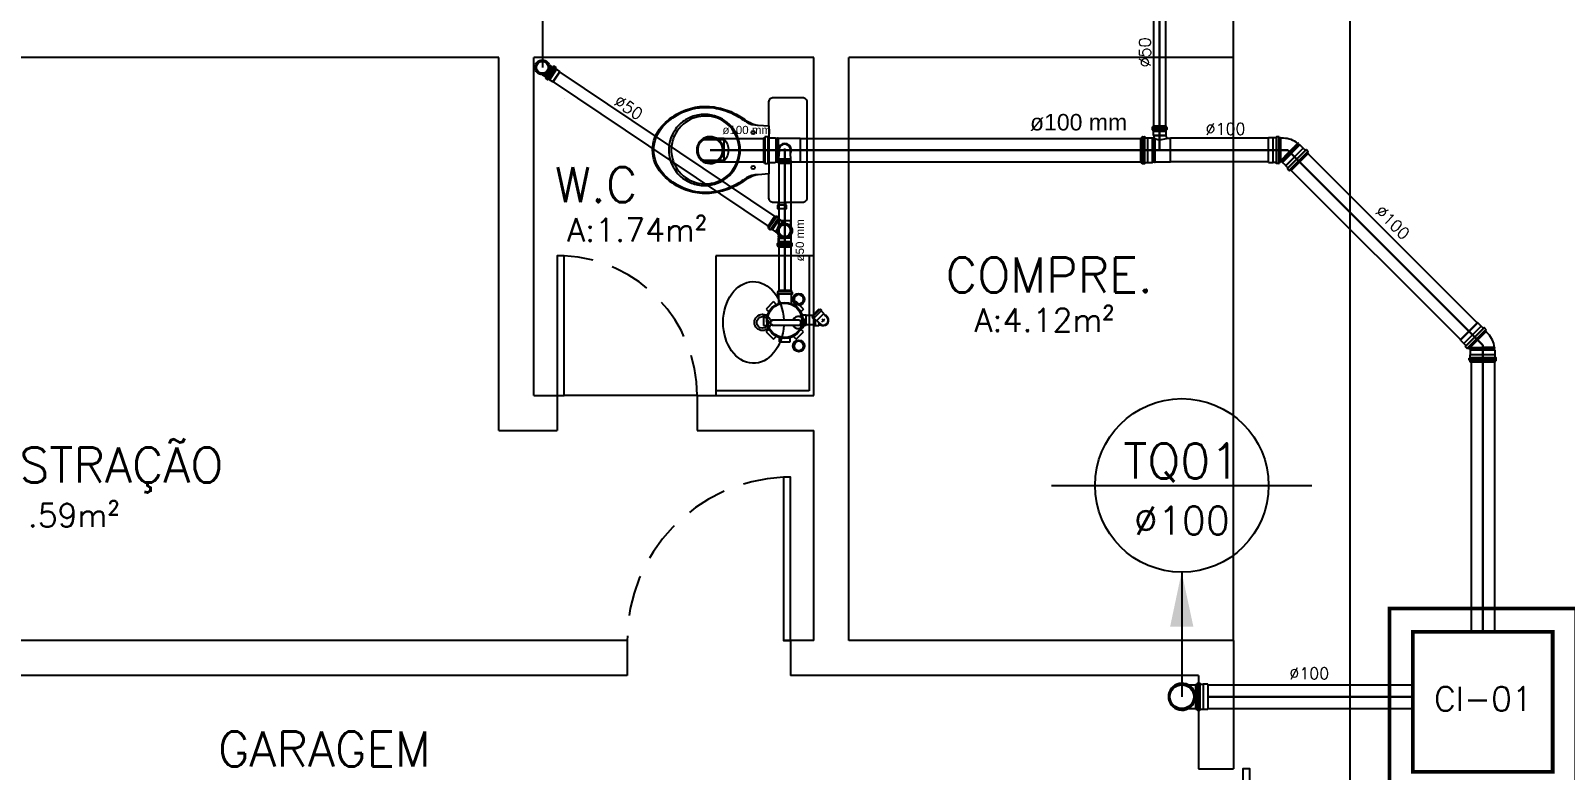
# Model space of a CAD drawing. Header units: millimetres. Extents: x 1111 to 1959, y -391 to -319.
# Drawn here: x 1409.99 to 1420.35, y -366.57 to -361.58 of the extents above; entities that cross this region are included whole.
import ezdxf
from ezdxf.enums import TextEntityAlignment as Align

# ---------------------------------------------------------------- set-up
doc = ezdxf.new("R2010")
doc.units = ezdxf.units.MM
doc.linetypes.add('HIDDEN', pattern=[0.375, 0.25, -0.125])
for name, color, linetype in [('ARQ-ALVENARIA', 4, 'Continuous'), ('ARQ-ESQ-02', 2, 'Continuous'), ('ARQ-PENA-02', 2, 'Continuous'), ('ARQ-PENA-FINA-CINZA', 8, 'Continuous'), ('ARQ-PROJ-01', 1, 'HIDDEN'), ('ARQ-PÇ-HIDROSSAN', 7, 'Continuous'), ('ARQ-TEXTO2', 2, 'Continuous'), ('ARQ-TEXTO3', 3, 'Continuous'), ('CONEXAO_ESGOTO', 6, 'Continuous'), ('Texto-Tubos', 7, 'Continuous'), ('TigreCad', 2, 'Continuous'), ('Tinterno', 9, 'Continuous'), ('TUBOS_AG_FRIA', 2, 'Continuous')]:
    doc.layers.add(name, color=color, linetype=linetype)
doc.layers.add('ARQ-VP', color=7, linetype='Continuous', plot=False)
for name, color, linetype, lineweight in [('CV-Tubos detalhe', 1, 'Continuous', 30), ('TQ-Textos tubo', 7, 'Continuous', 20), ('TQ-Tubos detalhe', 1, 'Continuous', 30)]:
    doc.layers.add(name, color=color, linetype=linetype, lineweight=lineweight)
doc.styles.add('ARIAL', font='arial.ttf', dxfattribs={"height": 2})
doc.styles.add('ROMANS', font='romans')
doc.styles.add('TCTUBOS-TXT', font='txt.shx')

# ---------------------------------------------------------------- blocks, each defined once
blk = doc.blocks.new('01')
at = {"color": 8}
for p, q in [((1149.8468, -319.288), (1149.8457, -319.288)), ((1149.8489, -319.288), (1149.8475, -319.288)), ((1149.9594, -319.288), (1149.8489, -319.288)), ((1149.8457, -319.3086), (1149.8468, -319.3086)), ((1149.8475, -319.3087), (1149.8489, -319.3087)), ((1149.8489, -319.3087), (1149.9594, -319.3087))]:
    blk.add_line(p, q, dxfattribs=at)
for points in [[(1149.8457, -319.288, 0), (1149.8439, -319.2882, 0), (1149.8422, -319.2886, 0), (1149.8406, -319.2894, 0), (1149.8391, -319.2904, 0), (1149.8378, -319.2917, 0), (1149.8368, -319.2932, 0), (1149.8361, -319.2948, 0), (1149.8356, -319.2965, 0), (1149.8354, -319.2983, 0), (1149.8356, -319.3001, 0), (1149.8361, -319.3019, 0), (1149.8368, -319.3035, 0), (1149.8378, -319.305, 0), (1149.8391, -319.3062, 0), (1149.8406, -319.3073, 0), (1149.8422, -319.308, 0), (1149.8439, -319.3085, 0), (1149.8457, -319.3086, 0)], [(1149.8371, -319.2983, 0), (1149.8373, -319.2965, 0), (1149.8378, -319.2948, 0), (1149.8385, -319.2932, 0), (1149.8395, -319.2917, 0), (1149.8408, -319.2904, 0), (1149.8423, -319.2894, 0), (1149.8439, -319.2886, 0), (1149.8452, -319.2883, 0)], [(1149.8452, -319.3084, 0), (1149.8435, -319.3079, 0), (1149.8419, -319.307, 0), (1149.8405, -319.3059, 0), (1149.8393, -319.3046, 0), (1149.8383, -319.3031, 0), (1149.8376, -319.3014, 0), (1149.8372, -319.2997, 0), (1149.8371, -319.2983, 0)], [(1149.8475, -319.288, 0), (1149.8457, -319.2882, 0), (1149.844, -319.2886, 0), (1149.8424, -319.2894, 0), (1149.8409, -319.2904, 0), (1149.8396, -319.2917, 0), (1149.8386, -319.2932, 0), (1149.8378, -319.2948, 0), (1149.8374, -319.2965, 0), (1149.8372, -319.2983, 0), (1149.8374, -319.3001, 0), (1149.8378, -319.3019, 0), (1149.8386, -319.3035, 0), (1149.8396, -319.305, 0), (1149.8409, -319.3062, 0), (1149.8424, -319.3073, 0), (1149.844, -319.308, 0), (1149.8457, -319.3085, 0), (1149.8475, -319.3087, 0)], [(1149.8386, -319.2983, 0), (1149.8387, -319.2965, 0), (1149.8392, -319.2948, 0), (1149.84, -319.2932, 0), (1149.841, -319.2917, 0), (1149.8423, -319.2904, 0), (1149.8437, -319.2894, 0), (1149.8454, -319.2886, 0), (1149.8471, -319.2882, 0), (1149.8489, -319.288, 0)], [(1149.8488, -319.3087, 0), (1149.8471, -319.3085, 0), (1149.8453, -319.308, 0), (1149.8437, -319.3073, 0), (1149.8422, -319.3062, 0), (1149.841, -319.3049, 0), (1149.8399, -319.3035, 0), (1149.8392, -319.3018, 0), (1149.8387, -319.3001, 0), (1149.8386, -319.2983, 0)], [(1149.8488, -319.3087, 0), (1149.8489, -319.3087, 0)]]:
    blk.add_polyline3d(points, dxfattribs=at)
for centre in [(1149.9594, -319.1984), (1149.9594, -319.3982)]:
    blk.add_circle(centre, 0.025, dxfattribs=at)
for centre, radius, start, end in [((1149.9594, -319.1984), 0.02, 0, 270), ((1149.9594, -319.1984), 0.02, 0, 180), ((1149.9594, -319.1984), 0.02, 180, 270), ((1149.9594, -319.1984), 0.02, 270, 0), ((1149.9594, -319.2984), 0.027, 270, 157.3117), ((1149.9594, -319.2984), 0.026, 203.22789, 156.39263), ((1149.9594, -319.2983), 0.0103, 270, 90), ((1149.9594, -319.2984), 0.027, 202.32288, 270), ((1149.9594, -319.3982), 0.02, 0, 270), ((1149.9594, -319.3982), 0.02, 0, 180), ((1149.9594, -319.3982), 0.02, 180, 270), ((1149.9594, -319.3982), 0.02, 270, 0)]:
    blk.add_arc(centre, radius, start, end, dxfattribs=at)
at = {"layer": 'ARQ-ALVENARIA', "color": 8}
for p, q in [((1151.824, -318.1613), (1151.824, -314.8613)), ((1148.674, -318.1613), (1144.524, -318.1613)), ((1148.674, -319.7613), (1148.674, -318.1613)), ((1150.024, -318.1613), (1148.824, -318.1613)), ((1148.824, -319.6113), (1148.824, -318.1613)), ((1150.024, -319.6113), (1150.024, -318.1613)), ((1151.824, -318.1613), (1150.174, -318.1613)), ((1150.174, -320.6613), (1150.174, -318.1613)), ((1148.824, -319.6113), (1148.924, -319.6113)), ((1148.924, -319.6113), (1148.924, -319.7613)), ((1149.524, -319.6113), (1150.024, -319.6113)), ((1149.524, -319.6113), (1149.524, -319.7613)), ((1148.674, -319.7613), (1148.924, -319.7613)), ((1149.524, -319.7613), (1150.024, -319.7613)), ((1150.024, -320.6613), (1150.024, -319.7613)), ((1149.224, -320.6613), (1144.524, -320.6613)), ((1149.224, -320.6613), (1149.224, -320.8113)), ((1150.024, -320.6613), (1149.894, -320.6613)), ((1149.924, -320.6613), (1149.924, -320.8113)), ((1151.824, -320.6613), (1150.174, -320.6613)), ((1151.824, -320.6613), (1151.824, -321.2113)), ((1149.224, -320.8113), (1144.674, -320.8113)), ((1151.674, -320.8113), (1149.924, -320.8113)), ((1151.674, -320.8113), (1151.674, -321.2113)), ((1151.674, -321.2113), (1151.824, -321.2113))]:
    blk.add_line(p, q, dxfattribs=at)
for points in [[(1149.333, -318.558, -0.182004), (1149.371, -318.458, -0.098298), (1149.446, -318.399, -0.085166), (1149.526, -318.3735, -0.08648), (1149.606, -318.3755, -0.067868), (1149.676, -318.3975, -0.06199), (1149.733, -318.4315, 0.060779), (1149.766, -318.4475, 0.023796), (1149.786, -318.452), (1149.8315, -318.4552), (1149.8315, -318.351, -0.424217), (1149.8505, -318.333), (1149.873, -318.333), (1149.903, -318.333), (1149.976, -318.333, -0.418036), (1149.994, -318.351), (1149.994, -318.558), (1149.994, -318.765, -0.418036), (1149.976, -318.783), (1149.903, -318.783), (1149.903, -318.7945), (1149.906, -318.7945), (1149.906, -318.8105), (1149.888, -318.8105), (1149.87, -318.8105), (1149.87, -318.7945), (1149.873, -318.7945), (1149.873, -318.783), (1149.8505, -318.783, -0.424217), (1149.8315, -318.765), (1149.8315, -318.6608), (1149.786, -318.664, 0.023796), (1149.766, -318.6685, 0.060779), (1149.733, -318.6845, -0.06199), (1149.676, -318.7185, -0.067868), (1149.606, -318.7405, -0.08648), (1149.526, -318.7425, -0.085166), (1149.446, -318.717, -0.098298), (1149.371, -318.658, -0.182004)], [(1149.7085, -318.558, 0.18052), (1149.671, -318.458, 0.167158), (1149.586, -318.4085, 0.1), (1149.526, -318.4085, 0.096291), (1149.476, -318.428, 0.13332), (1149.426, -318.477, 0.150886), (1149.4025, -318.558, 0.150886), (1149.426, -318.639, 0.13332), (1149.476, -318.688, 0.096291), (1149.526, -318.7075, 0.1), (1149.586, -318.7075, 0.167158), (1149.671, -318.658, 0.18052)], [(1149.7045, -318.558, 0.186957), (1149.665, -318.458, 0.162455), (1149.586, -318.415, 0.149476), (1149.496, -318.4265, 0.171119), (1149.426, -318.4975, 0.104122), (1149.4125, -318.558, 0.104122), (1149.426, -318.6185, 0.171119), (1149.496, -318.6895, 0.149476), (1149.586, -318.701, 0.162455), (1149.665, -318.658, 0.186957)], [(1149.534, -318.528, -0.276984), (1149.556, -318.5135), (1149.641, -318.5135, -0.393258), (1149.641, -318.6025), (1149.556, -318.6025, -0.276984), (1149.534, -318.588, -0.2)]]:
    blk.add_lwpolyline(points, format="xyb", close=True, dxfattribs=at)
blk.add_lwpolyline([(1149.7839, -318.6644, 0.148706), (1149.736, -318.678, 0.01798), (1149.716, -318.6905, -0.048524), (1149.666, -318.718, -0.075808), (1149.586, -318.7395, -0.05), (1149.526, -318.7385, -0.109053), (1149.426, -318.7, -0.065752), (1149.377, -318.658, -0.186957), (1149.3375, -318.558, -0.186957), (1149.377, -318.458, -0.065752), (1149.426, -318.416, -0.109053), (1149.526, -318.3775, -0.05), (1149.586, -318.3765, -0.075808), (1149.666, -318.398, -0.048524), (1149.716, -318.4255, 0.01798), (1149.736, -318.438, 0.148706), (1149.7839, -318.4516, 0.148706)], format="xyb", dxfattribs=at)
for points in [[(1149.8315, -318.4552), (1149.8315, -318.558), (1149.8315, -318.6608)], [(1149.873, -318.783), (1149.903, -318.783)], [(1149.903, -318.7945), (1149.873, -318.7945)]]:
    blk.add_lwpolyline(points, dxfattribs=at)
for centre in [(1149.764, -318.483), (1149.764, -318.633)]:
    blk.add_circle(centre, 0.0075, dxfattribs=at)
at = {"layer": 'ARQ-ESQ-02', "color": 8}
for points in [[(1148.954, -319.6113), (1148.954, -319.0113), (1148.924, -319.0113), (1148.924, -319.6113)], [(1149.924, -320.6613), (1149.924, -319.9613), (1149.894, -319.9613), (1149.894, -320.6613)], [(1151.864, -324.2113), (1151.894, -324.2113), (1151.894, -321.2113), (1151.864, -321.2113)]]:
    blk.add_lwpolyline(points, close=True, dxfattribs=at)
at = {"layer": 'ARQ-PENA-02', "color": 8}
for p, q in [((1152.324, -332.8113), (1152.324, -313.3613)), ((1151.824, -320.6613), (1151.824, -318.1613))]:
    blk.add_line(p, q, dxfattribs=at)
at = {"layer": 'ARQ-PENA-FINA-CINZA', "color": 8}
blk.add_line((1149.524, -319.6113), (1148.954, -319.6113), dxfattribs=at)
at = {"layer": 'ARQ-PROJ-01', "color": 8, "ltscale": 0.7}
for centre, radius, start, end in [((1148.9232, -319.6113), 0.6008, 0, 87.0624), ((1149.9246, -320.6613), 0.7007, 92.5089, 180)]:
    blk.add_arc(centre, radius, start, end, dxfattribs=at)
at = {"layer": 'ARQ-PÇ-HIDROSSAN', "color": 8, "ltscale": 0.03}
for p, q in [((1150.024, -319.0113), (1149.604, -319.0113)), ((1150.004, -319.0113), (1150.004, -319.5913)), ((1150.004, -319.5913), (1149.604, -319.5913))]:
    blk.add_line(p, q, dxfattribs=at)
for radius in [0.0349, 0.0249]:
    blk.add_circle((1149.804, -319.2976), radius, dxfattribs=at)
at = {"layer": 'ARQ-PÇ-HIDROSSAN', "color": 8, "ltscale": 0.03, "extrusion": (0, 0, -1)}
blk.add_ellipse((1149.7653, -319.2976), major_axis=(0, -0.175), ratio=0.742857, start_param=4.775358, end_param=10.940424, dxfattribs=at)
at = {"layer": 'ARQ-VP', "color": 8}
blk.add_line((1149.604, -319.0113), (1149.604, -319.6113), dxfattribs=at)
at = {"layer": 'ARQ-TEXTO2', "color": 8, "char_height": 0.1, "width": 0.653381, "attachment_point": 1, "style": 'ROMANS'}
for s, insert in [('\\pi0.00288;A:1.74m²', (1148.9631, -318.8509)), ('\\pi0.00288;A:4.12m²', (1150.7097, -319.2374)), ('\\pi-0.04474;A:11.59m²', (1146.4068, -320.0745))]:
    blk.add_mtext(s, dxfattribs=dict(at, insert=insert))
at = {"layer": 'ARQ-TEXTO3', "color": 8, "char_height": 0.15, "width": 1.121767, "attachment_point": 5, "style": 'ROMANS'}
for s, insert in [('W.C', (1149.0911, -318.7072)), ('COMPRE.', (1151.0335, -319.0938)), ('ADMINISTRAÇÃO', (1146.7306, -319.9309)), ('GARAGEM', (1147.9257, -321.126))]:
    blk.add_mtext(s, dxfattribs=dict(at, insert=insert))
blk = doc.blocks.new('ten50s')
at = {"layer": 'TigreCad'}
for p, q in [((-71.1, 27.3), (-66.7, 27.3)), ((-71.1, -27.4), (-71.1, 27.3)), ((-65, 31.1), (-65.8, 28.1)), ((-64, 31.8), (-55.3, 31.8)), ((-64, -30.8), (-64, 30.8)), ((-54.5, -30.8), (-54.5, 30.8)), ((-54.3, 30.9), (-54, 28.3)), ((-53, 27.3), (-48.4, 27.3)), ((-48.4, -27.4), (-48.4, 27.3)), ((-48.4, 27.3), (-48.2, 27.1)), ((-48.2, 27.1), (-31.4, 27.1)), ((-31.4, 27.1), (-31.4, 5.3)), ((-31.4, 27.1), (-29.6, 25.3)), ((-29.6, 25.3), (-19.2, 25.3)), ((-27, 25.3), (-26.8, 26.8)), ((-26.8, 26.8), (-23.9, 26.8)), ((-23.8, 25.3), (-23.9, 26.8)), ((19.2, 25.3), (41.9, 25.3)), ((-71.1, -27.4), (-66.7, -27.4)), ((-65, -31.1), (-65.8, -28.1)), ((-64, -31.8), (-55.3, -31.8)), ((-54.3, -30.9), (-54, -28.3)), ((-53, -27.4), (-48.4, -27.4)), ((-48.4, -27.4), (-48.2, -27.1)), ((-48.2, -27.1), (-31.4, -27.1)), ((-31.4, -27.1), (-31.4, -5.3)), ((-31.4, -27.1), (-29.6, -25.4)), ((-29.6, -25.4), (-19.2, -25.4)), ((-27, -25.4), (-26.8, -26.8)), ((-26.8, -26.8), (-23.9, -26.8)), ((-23.8, -25.4), (-23.9, -26.8)), ((19.2, -25.4), (41.9, -25.4))]:
    blk.add_line(p, q, dxfattribs=at)
blk.add_lwpolyline([(16.5, 25.8), (16.5, 25.8, 0.174705)], format="xyb", dxfattribs=at)
for radius in [31.8, 25.6]:
    blk.add_circle((0, 0), radius, dxfattribs=at)
for centre, start, end in [((-66.7, 28.3), 270, 345), ((-64, 30.8), 90, 165), ((-55.3, 30.8), 5, 90), ((-53, 28.3), 185, 270), ((-66.7, -28.4), 15, 90), ((-64, -30.8), 195, 270), ((-55.3, -30.8), 270, 355), ((-53, -28.4), 90, 175)]:
    blk.add_arc(centre, 1, start, end, dxfattribs=at)
at = {"layer": 'Tinterno'}
for p, q in [((-66, -27.4), (-66, 27.3)), ((-54, -27.4), (-54, 27.3)), ((-48.2, -27.1), (-48.2, 27.1)), ((-29.6, 25.3), (-29.6, 11.7)), ((41.9, -25.4), (41.9, 25.3)), ((-29.6, -25.4), (-29.6, -11.7))]:
    blk.add_line(p, q, dxfattribs=at)
blk.add_circle((0, 0), 27.3, dxfattribs=at)
blk = doc.blocks.new('j9n50d')
at = {"layer": 'TigreCad'}
for p, q in [((28.5, 25.4), (0, 25.4)), ((30.3, 27.2), (28.5, 25.4)), ((30.3, -27.1), (30.3, 27.2)), ((47.1, 27.2), (30.3, 27.2)), ((47.3, 27.4), (47.1, 27.2)), ((47.1, -27.1), (47.1, 27.2)), ((51.9, 27.4), (47.3, 27.4)), ((53.2, 30.9), (52.9, 28.3)), ((53.4, 30.8), (53.4, -30.8)), ((62.9, 31.8), (54.2, 31.8)), ((62.9, 30.8), (62.9, -30.8)), ((63.9, 31.1), (64.7, 28.1)), ((70, 27.4), (65.6, 27.4)), ((70, 27.4), (70, -27.4)), ((28.5, -25.3), (0, -25.3)), ((30.3, -27.1), (28.5, -25.3)), ((47.1, -27.1), (30.3, -27.1)), ((47.3, -27.4), (47.1, -27.1)), ((51.9, -27.4), (47.3, -27.4)), ((53.2, -30.9), (52.9, -28.3)), ((62.9, -31.8), (54.2, -31.8)), ((63.9, -31.1), (64.7, -28.1)), ((70, -27.4), (65.6, -27.4))]:
    blk.add_line(p, q, dxfattribs=at)
for centre, radius, start, end in [((0, 0), 25.4, 90, 270), ((51.9, 28.4), 1, 270, 355), ((54.2, 30.8), 1, 90, 175), ((62.9, 30.8), 1, 15, 90), ((65.6, 28.4), 1, 195, 270), ((51.9, -28.4), 1, 5, 90), ((54.2, -30.8), 1, 185, 270), ((62.9, -30.8), 1, 270, 345), ((65.6, -28.4), 1, 90, 165)]:
    blk.add_arc(centre, radius, start, end, dxfattribs=at)
at = {"layer": 'Tinterno'}
for p, q in [((28.5, -25.3), (28.5, 25.4)), ((47.3, -27.4), (47.3, 27.4)), ((52.9, 27.4), (52.9, -27.4)), ((64.9, 27.4), (64.9, -27.4))]:
    blk.add_line(p, q, dxfattribs=at)
blk = doc.blocks.new('j9n50s')
at = {"layer": 'TigreCad'}
for p, q in [((19.2, 25.4), (30.3, 25.4)), ((19.2, -25.4), (30.3, -25.4))]:
    blk.add_line(p, q, dxfattribs=at)
for radius in [31.8, 27.4]:
    blk.add_circle((0, 0), radius, dxfattribs=at)
at = {"layer": 'Tinterno'}
for p, q in [((30.3, 25.4), (30.3, 9.7)), ((30.3, -9.7), (30.3, -25.4))]:
    blk.add_line(p, q, dxfattribs=at)
blk.add_circle((0, 0), 25.6, dxfattribs=at)
blk = doc.blocks.new('11030602p')
at = {"layer": 'TigreCad'}
for p, q in [((0, 27.3), (4.4, 27.3)), ((0, -27.3), (0, 27.3)), ((6.1, 31.1), (5.3, 28.1)), ((7.1, 31.8), (15.8, 31.8)), ((7.1, -30.8), (7.1, 30.8)), ((15.8, -30.8), (15.8, 30.8)), ((16.8, 30.9), (17.1, 28.3)), ((18.1, 27.3), (22.7, 27.3)), ((22.7, 27.3), (23, 27.1)), ((39.7, 27.1), (23, 27.1)), ((39.7, 27.1), (41.5, 25.4)), ((41.5, -25.4), (41.5, 25.4)), ((0, -27.3), (4.4, -27.3)), ((6.1, -31.1), (5.3, -28.1)), ((7.1, -31.8), (15.8, -31.8)), ((16.8, -30.9), (17.1, -28.3)), ((18.1, -27.3), (22.7, -27.3)), ((22.7, -27.3), (23, -27.1)), ((39.7, -27.1), (23, -27.1)), ((39.7, -27.1), (41.5, -25.4))]:
    blk.add_line(p, q, dxfattribs=at)
for centre, start, end in [((4.4, 28.4), 270, 345), ((7.1, 30.8), 90, 165), ((15.8, 30.8), 5, 90), ((18.1, 28.4), 185, 270), ((4.4, -28.3), 15, 90), ((7.1, -30.8), 195, 270), ((15.8, -30.8), 270, 355), ((18.1, -28.3), 90, 175)]:
    blk.add_arc(centre, 1, start, end, dxfattribs=at)
at = {"layer": 'Tinterno'}
for p, q in [((5.1, -27.3), (5.1, 27.3)), ((17.1, -27.3), (17.1, 27.3)), ((22.7, 27.3), (22.7, -27.3)), ((23, -27.1), (23, 27.1)), ((39.7, 27.1), (39.7, -27.1))]:
    blk.add_line(p, q, dxfattribs=at)
blk = doc.blocks.new('j9n100s')
at = {"layer": 'TigreCad'}
for p, q in [((27.3, 50.8), (60, 50.8)), ((27.3, -50.8), (60, -50.8))]:
    blk.add_line(p, q, dxfattribs=at)
blk.add_circle((0, 0), 53.2, dxfattribs=at)
for start, end in [(61.78498, 298.21502), (298.21502, 61.78498)]:
    blk.add_arc((0, 0), 57.7, start, end, dxfattribs=at)
at = {"layer": 'Tinterno'}
blk.add_line((60, -50.8), (60, 50.8), dxfattribs=at)
blk.add_circle((0, 0), 51, dxfattribs=at)
blk = doc.blocks.new('11031030p')
at = {"layer": 'TigreCad'}
for p, q in [((0, -53.3), (0, 53.2)), ((0, 53.2), (4.4, 53.2)), ((6.2, 56.9), (5.4, 54)), ((7.2, 57.6), (16.6, 57.6)), ((7.2, -56.6), (7.2, 56.6)), ((16.6, -56.6), (16.6, 56.6)), ((17.6, 56.7), (17.8, 54.2)), ((18.8, 53.2), (30.9, 53.2)), ((30.9, 53.2), (31.2, 53)), ((50.9, 53), (31.2, 53)), ((50.9, 53), (53.1, 50.8)), ((53.1, -50.8), (53.1, 50.8)), ((0, -53.3), (4.4, -53.3)), ((6.2, -56.9), (5.4, -54)), ((7.2, -57.6), (16.6, -57.6)), ((17.6, -56.7), (17.8, -54.2)), ((18.8, -53.3), (30.9, -53.3)), ((30.9, -53.3), (31.2, -53)), ((31.2, -53), (50.9, -53)), ((50.9, -53), (53.1, -50.8))]:
    blk.add_line(p, q, dxfattribs=at)
for centre, start, end in [((4.4, 54.2), 270, 345), ((7.2, 56.6), 90, 165), ((16.6, 56.6), 5, 90), ((18.8, 54.2), 185, 270), ((4.4, -54.2), 15, 90), ((7.2, -56.6), 195, 270), ((16.6, -56.6), 270, 355), ((18.8, -54.2), 90, 175)]:
    blk.add_arc(centre, 1, start, end, dxfattribs=at)
at = {"layer": 'Tinterno'}
for p, q in [((5.2, -53.3), (5.2, 53.2)), ((17.9, -53.3), (17.9, 53.2)), ((30.9, 53.2), (30.9, -53.3)), ((31.2, 53), (31.2, -53)), ((50.9, 53), (50.9, -53))]:
    blk.add_line(p, q, dxfattribs=at)
blk = doc.blocks.new('trn1050p')
at = {"layer": 'TigreCad'}
for p, q in [((-57.6, 73.2), (-57.6, 63.8)), ((-56.9, 74.2), (-54, 75)), ((-56.6, 73.2), (56.6, 73.2)), ((-53.3, 80.4), (-53.3, 76)), ((-53.3, 80.4), (53.2, 80.4)), ((53.2, 80.4), (53.2, 76)), ((56.9, 74.2), (54, 75)), ((57.6, 73.2), (57.6, 63.8)), ((-56.7, 62.8), (-54.2, 62.6)), ((-56.6, 63.8), (56.6, 63.8)), ((-53.3, 61.6), (-53.3, 49.5)), ((-53.3, 49.5), (53.2, 49.5)), ((-53.3, 49.5), (-53, 49.2)), ((-53, 49.2), (-53, 29.5)), ((-53, 29.5), (53, 29.5)), ((-53, 29.5), (-50.8, 27.3)), ((-50.8, 21.1), (-52.3, 21)), ((-52.3, 21), (49.3, 21)), ((-52.3, 21), (-52.3, 18)), ((-52.3, 18), (47.6, 18)), ((-50.8, 17.9), (-52.3, 18)), ((-50.8, 27.3), (-50.8, 21.1)), ((-50.8, 21.1), (49.4, 21.1)), ((-50.8, 17.9), (-50.8, -47.6)), ((53, 29.5), (50.8, 27.3)), ((50.8, 27.3), (50.8, 24.3)), ((53.2, 49.5), (53, 49.2)), ((53, 49.2), (53, 29.5)), ((53.2, 61.6), (53.2, 49.5)), ((56.7, 62.8), (54.2, 62.6)), ((64.7, 27.1), (63.5, 26)), ((81.5, 27.1), (64.7, 27.1)), ((64.7, 27.1), (64.7, -27.1)), ((81.7, 27.3), (81.5, 27.1)), ((81.7, 27.3), (81.7, -27.4)), ((86.3, 27.3), (81.7, 27.3)), ((87.6, 30.9), (87.3, 28.3)), ((87.8, 30.8), (87.8, -30.8)), ((97.3, 31.8), (88.6, 31.8)), ((97.3, 30.8), (97.3, -30.8)), ((98.3, 31.1), (99.1, 28.1)), ((104.4, 27.3), (100, 27.3)), ((104.4, 27.3), (104.4, -27.4)), ((50.8, -32.8), (50.8, -47.6)), ((64.7, -27.1), (63.6, -26.1)), ((81.5, -27.1), (64.7, -27.1)), ((81.7, -27.4), (81.5, -27.1)), ((86.3, -27.4), (81.7, -27.4)), ((87.6, -30.9), (87.3, -28.3)), ((97.3, -31.8), (88.6, -31.8)), ((98.3, -31.1), (99.1, -28.1)), ((104.4, -27.4), (100, -27.4))]:
    blk.add_line(p, q, dxfattribs=at)
blk.add_lwpolyline([(51.2, -32, -0.027298), (47.1, -21.2, -0.106485), (44.2, 7.1, -0.145484), (51.2, 23.5, -0.158336)], format="xyb", dxfattribs=at)
for centre, radius, start, end in [((-56.6, 73.2), 1, 105, 180), ((-54.2, 76), 1, 285, 0), ((54.2, 76), 1, 180, 255), ((56.6, 73.2), 1, 0, 75), ((-56.6, 63.8), 1, 180, 265), ((-54.2, 61.6), 1, 0, 85), ((51.8, 24.3), 1, 180, 286.03219), ((82, -80.8), 108.3, 99.82992, 106.03219), ((54.2, 61.6), 1, 95, 180), ((56.6, 63.8), 1, 275, 0), ((86.3, 28.4), 1, 270, 355), ((88.6, 30.8), 1, 90, 175), ((97.3, 30.8), 1, 15, 90), ((100, 28.4), 1, 195, 270), ((51.8, -32.8), 1, 122.21501, 180), ((82, -80.8), 57.6, 108.58805, 122.21501), ((86.3, -28.4), 1, 5, 90), ((88.6, -30.8), 1, 185, 270), ((97.3, -30.8), 1, 270, 345), ((100, -28.4), 1, 90, 165)]:
    blk.add_arc(centre, radius, start, end, dxfattribs=at)
at = {"layer": 'Tinterno'}
for p, q in [((-53.3, 75.2), (53.2, 75.2)), ((-53.3, 62.5), (53.2, 62.5)), ((-53, 49.2), (53, 49.2)), ((-50.8, 27.3), (50.8, 27.3)), ((-50.8, 17.9), (47.5, 17.9)), ((62.9, 25.3), (62.9, -26.4)), ((81.5, 27.1), (81.5, -27.1)), ((87.3, 27.3), (87.3, -27.4)), ((99.3, 27.3), (99.3, -27.4)), ((-50.8, -47.6), (50.8, -47.6))]:
    blk.add_line(p, q, dxfattribs=at)
blk = doc.blocks.new('j4n100p')
at = {"layer": 'TigreCad'}
for p, q in [((-48.8, 23.1), (-58.1, 13.7)), ((9.8, 50.8), (9.9, 52.3)), ((9.8, 50.8), (9.8, 0)), ((9.8, -54.2), (9.8, 0)), ((12.9, 52.3), (9.9, 52.3)), ((9.9, 52.3), (9.9, 0)), ((13, 50.8), (12.9, 52.3)), ((12.9, 52.3), (12.9, 0)), ((19.2, 50.8), (13, 50.8)), ((13, 50.8), (13, 0)), ((13, -56), (13, 0)), ((21.4, 53), (19.2, 50.8)), ((41.1, 53), (21.4, 53)), ((21.4, 53), (21.4, -53)), ((41.4, 53.2), (41.1, 53)), ((41.1, 53), (41.1, -53)), ((53.5, 53.2), (41.4, 53.2)), ((41.4, 53.2), (41.4, -53.3)), ((54.7, 56.7), (54.5, 54.2)), ((65.1, 57.6), (55.7, 57.6)), ((55.7, 56.6), (55.7, -56.6)), ((65.1, 56.6), (65.1, -56.6)), ((66.1, 56.9), (66.9, 54)), ((72.3, 53.2), (67.9, 53.2)), ((72.3, 53.2), (72.3, -53.3)), ((19.1, -52.8), (13.7, -58.1)), ((21.4, -53), (21.2, -52.8)), ((41.1, -53), (21.4, -53)), ((41.4, -53.3), (41.1, -53)), ((53.5, -53.3), (41.4, -53.3)), ((54.7, -56.7), (54.5, -54.2)), ((65.1, -57.6), (55.7, -57.6)), ((66.1, -56.9), (66.9, -54)), ((72.3, -53.3), (67.9, -53.3))]:
    blk.add_line(p, q, dxfattribs=at)
for centre, radius, start, end in [((20.1, -45.8), 97.2, 96.09869, 135), ((53.5, 54.2), 1, 270, 355), ((55.7, 56.6), 1, 90, 175), ((65.1, 56.6), 1, 15, 90), ((67.9, 54.2), 1, 195, 270), ((20.1, -53.8), 1.5, 45, 135), ((53.5, -54.2), 1, 5, 90), ((55.7, -56.6), 1, 185, 270), ((65.1, -56.6), 1, 270, 345), ((67.9, -54.2), 1, 90, 165)]:
    blk.add_arc(centre, radius, start, end, dxfattribs=at)
at = {"layer": 'Tinterno'}
for p, q in [((13.7, -58.1), (-58.1, 13.7)), ((9.9, -54.3), (9.9, 0)), ((12.9, -53.3), (12.9, 0)), ((19.2, 50.8), (19.2, -52.7)), ((54.4, 53.2), (54.4, -53.3)), ((67.1, 53.2), (67.1, -53.3))]:
    blk.add_line(p, q, dxfattribs=at)

msp = doc.modelspace()

# ---------------------------------------------------------------- linework, layer by layer
at = {"layer": 'CONEXAO_ESGOTO'}
for p, q in [((1413.441, -360.98), (1413.441, -361.823)), ((1416.88, -364.646), (1418.637, -364.646)), ((1417.759, -365.231), (1417.759, -366.073))]:
    msp.add_line(p, q, dxfattribs=at)
for points in [[(1413.86, -362.248, 0, 0, 0), (1413.737, -362.149, 0.085, 0, 0), (1413.59, -362.03, 0, 0, 0)], [(1416.78, -362.538, 0, 0, 0), (1416.937, -362.538, 0.085, 0, 0), (1417.126, -362.538, 0, 0, 0)], [(1414.988, -363.372, 0, 0, 0), (1414.988, -363.215, 0.085, 0, 0), (1414.988, -363.026, 0, 0, 0)], [(1418.84, -362.961, 0, 0, 0), (1418.952, -363.073, 0.085, 0, 0), (1419.085, -363.206, 0, 0, 0)], [(1419.659, -364.846, 0, 0, 0), (1419.659, -365.004, 0.085, 0, 0), (1419.659, -365.193, 0, 0, 0)], [(1418.254, -366.238, 0, 0, 0), (1418.411, -366.238, 0.085, 0, 0), (1418.6, -366.238, 0, 0, 0)]]:
    msp.add_lwpolyline(points, format="xyseb", dxfattribs=at)
at = {"layer": 'CONEXAO_ESGOTO', "const_width": 0.0251, "flags": 128}
for points in [[(1419.161, -366.738), (1420.421, -366.738), (1420.421, -365.478), (1419.161, -365.478), (1419.161, -366.738)], [(1419.318, -366.58), (1420.263, -366.58), (1420.263, -365.635), (1419.318, -365.635), (1419.318, -366.58)]]:
    msp.add_lwpolyline(points, close=True, dxfattribs=at)
at = {"layer": 'CONEXAO_ESGOTO'}
msp.add_circle((1417.759, -364.646), 0.586, dxfattribs=at)
msp.add_solid([(1417.758, -365.231), (1417.837, -365.6), (1417.68, -365.6)], dxfattribs=at)
at = {"layer": 'CV-Tubos detalhe'}
msp.add_line((1415.078, -362.382), (1415.078, -363.328), dxfattribs=at)
at = {"layer": 'TigreCad'}
for p, q in [((1417.568, -361.34), (1417.568, -362.217)), ((1417.648, -361.34), (1417.648, -362.217)), ((1413.515, -361.921), (1414.965, -362.896)), ((1413.559, -361.855), (1415.01, -362.83)), ((1414.617, -362.302), (1414.668, -362.302)), ((1414.668, -362.462), (1414.668, -362.302)), ((1414.668, -362.303), (1414.935, -362.303)), ((1414.935, -362.298), (1414.942, -362.298)), ((1414.935, -362.298), (1414.935, -362.466)), ((1414.945, -362.292), (1414.943, -362.297)), ((1414.943, -362.298), (1414.943, -362.466)), ((1414.946, -362.291), (1414.961, -362.291)), ((1414.962, -362.293), (1414.963, -362.296)), ((1414.963, -362.298), (1414.963, -362.466)), ((1414.964, -362.298), (1415.014, -362.298)), ((1415.014, -362.298), (1415.018, -362.302)), ((1415.018, -362.302), (1415.018, -362.462)), ((1415.018, -362.302), (1415.028, -362.302)), ((1415.028, -362.302), (1415.028, -362.3)), ((1415.028, -362.3), (1415.033, -362.3)), ((1415.028, -362.302), (1415.028, -362.462)), ((1415.033, -362.302), (1415.033, -362.3)), ((1415.033, -362.302), (1415.033, -362.463)), ((1415.033, -362.302), (1415.183, -362.302)), ((1415.183, -362.302), (1415.183, -362.462)), ((1415.183, -362.302), (1415.183, -362.462)), ((1415.183, -362.303), (1417.481, -362.303)), ((1418.341, -362.302), (1417.683, -362.302)), ((1414.617, -362.462), (1414.668, -362.462)), ((1414.668, -362.461), (1414.935, -362.461)), ((1414.935, -362.466), (1414.942, -362.466)), ((1414.944, -362.472), (1414.943, -362.467)), ((1414.962, -362.471), (1414.963, -362.467)), ((1414.964, -362.466), (1415.014, -362.466)), ((1415.014, -362.466), (1415.018, -362.462)), ((1415.018, -362.462), (1415.028, -362.462)), ((1415.028, -362.462), (1415.028, -362.464)), ((1415.028, -362.464), (1415.033, -362.464)), ((1415.033, -362.462), (1415.033, -362.464)), ((1415.033, -362.462), (1415.034, -362.462)), ((1415.034, -362.462), (1415.034, -362.454)), ((1415.038, -362.452), (1415.035, -362.453)), ((1415.038, -362.464), (1415.035, -362.463)), ((1415.039, -362.425), (1415.041, -362.423)), ((1415.039, -362.443), (1415.039, -362.425)), ((1415.118, -362.443), (1415.039, -362.443)), ((1415.039, -362.451), (1415.039, -362.443)), ((1415.039, -362.443), (1415.039, -362.443)), ((1415.039, -362.452), (1415.118, -362.452)), ((1415.039, -362.464), (1415.118, -362.464)), ((1415.039, -362.47), (1415.039, -362.465)), ((1415.041, -362.423), (1415.041, -362.394)), ((1415.071, -362.382), (1415.088, -362.382)), ((1415.078, -362.393), (1415.078, -362.371)), ((1415.078, -362.382), (1415.078, -362.393)), ((1415.116, -362.423), (1415.116, -362.394)), ((1415.118, -362.425), (1415.116, -362.423)), ((1415.118, -362.443), (1415.118, -362.425)), ((1415.118, -362.451), (1415.118, -362.443)), ((1415.118, -362.443), (1415.118, -362.443)), ((1415.118, -362.464), (1415.118, -363.328)), ((1415.118, -362.47), (1415.118, -362.465)), ((1415.119, -362.452), (1415.122, -362.453)), ((1415.119, -362.464), (1415.122, -362.463)), ((1415.122, -362.462), (1415.122, -362.454)), ((1415.122, -362.462), (1415.183, -362.462)), ((1415.183, -362.461), (1417.481, -362.461)), ((1418.341, -362.462), (1417.683, -362.462)), ((1419.753, -363.548), (1418.611, -362.406)), ((1414.946, -362.473), (1414.961, -362.473)), ((1415.039, -362.47), (1415.039, -363.328)), ((1415.039, -362.47), (1415.118, -362.47)), ((1419.64, -363.661), (1418.498, -362.519)), ((1415.028, -363.342), (1415.028, -363.353)), ((1415.035, -363.339), (1415.03, -363.341)), ((1415.034, -363.355), (1415.03, -363.354)), ((1415.035, -363.328), (1415.121, -363.328)), ((1415.035, -363.328), (1415.035, -363.339)), ((1415.121, -363.339), (1415.035, -363.339)), ((1415.121, -363.355), (1415.035, -363.355)), ((1415.035, -363.356), (1415.035, -363.417)), ((1415.121, -363.328), (1415.121, -363.339)), ((1415.121, -363.339), (1415.127, -363.341)), ((1415.121, -363.356), (1415.121, -363.417)), ((1415.123, -363.355), (1415.127, -363.354)), ((1415.128, -363.342), (1415.128, -363.353)), ((1414.934, -363.497), (1414.934, -363.567)), ((1414.934, -363.497), (1414.962, -363.497)), ((1415.002, -363.405), (1414.952, -363.455)), ((1414.952, -363.455), (1414.971, -363.474)), ((1415.002, -363.405), (1415.021, -363.424)), ((1415.155, -363.405), (1415.136, -363.424)), ((1415.205, -363.455), (1415.155, -363.405)), ((1415.205, -363.455), (1415.186, -363.474)), ((1415.223, -363.496), (1415.195, -363.496)), ((1415.223, -363.567), (1415.223, -363.496)), ((1415.277, -363.499), (1415.223, -363.499)), ((1415.262, -363.504), (1415.311, -363.454)), ((1415.262, -363.504), (1415.265, -363.507)), ((1415.315, -363.459), (1415.266, -363.508)), ((1415.324, -363.467), (1415.274, -363.516)), ((1415.34, -363.487), (1415.294, -363.533)), ((1415.311, -363.454), (1415.314, -363.458)), ((1415.318, -363.457), (1415.316, -363.458)), ((1415.32, -363.457), (1415.326, -363.462)), ((1415.326, -363.465), (1415.324, -363.466)), ((1415.324, -363.468), (1415.34, -363.484)), ((1415.34, -363.484), (1415.34, -363.487)), ((1415.351, -363.498), (1415.34, -363.487)), ((1415.361, -363.508), (1415.351, -363.498)), ((1414.934, -363.567), (1414.962, -363.567)), ((1414.952, -363.609), (1414.971, -363.59)), ((1414.952, -363.609), (1415.002, -363.659)), ((1415.155, -363.659), (1415.205, -363.609)), ((1415.205, -363.609), (1415.186, -363.59)), ((1415.223, -363.567), (1415.195, -363.567)), ((1415.277, -363.562), (1415.223, -363.562)), ((1415.264, -363.511), (1415.265, -363.509)), ((1415.264, -363.513), (1415.27, -363.518)), ((1415.272, -363.518), (1415.273, -363.517)), ((1415.275, -363.517), (1415.291, -363.533)), ((1415.277, -363.567), (1415.277, -363.519)), ((1415.277, -363.567), (1415.284, -363.567)), ((1415.284, -363.567), (1415.285, -363.566)), ((1415.285, -363.566), (1415.285, -363.527)), ((1415.285, -363.566), (1415.309, -363.566)), ((1415.291, -363.533), (1415.294, -363.533)), ((1415.305, -363.543), (1415.294, -363.533)), ((1415.316, -363.554), (1415.305, -363.543)), ((1415.309, -363.566), (1415.311, -363.564)), ((1415.311, -363.564), (1415.311, -363.554)), ((1415.323, -363.564), (1415.311, -363.564)), ((1415.329, -363.541), (1415.348, -363.521)), ((1415.347, -363.54), (1415.331, -363.524)), ((1415.002, -363.659), (1415.021, -363.64)), ((1415.043, -363.676), (1415.043, -363.649)), ((1415.043, -363.676), (1415.114, -363.676)), ((1415.114, -363.676), (1415.114, -363.649)), ((1415.155, -363.659), (1415.136, -363.64)), ((1419.713, -363.812), (1419.713, -365.635)), ((1419.87, -363.812), (1419.87, -365.635)), ((1417.937, -365.993), (1419.318, -365.993)), ((1417.937, -366.153), (1419.318, -366.153))]:
    msp.add_line(p, q, dxfattribs=at)
for centre, radius in [((1414.574, -362.382), 0.0839), ((1415.078, -363.532), 0.122), ((1415.078, -363.532), 0.116)]:
    msp.add_circle(centre, radius, dxfattribs=at)
for centre, radius, start, end in [((1414.574, -362.382), 0.0908, 61.785, 298.215), ((1414.574, -362.382), 0.0908, 298.215, 61.785), ((1414.942, -362.296), 0.00157, 269.9962, 344.996), ((1414.946, -362.293), 0.00157, 89.996, 164.996), ((1414.961, -362.293), 0.00157, 4.996, 89.996), ((1414.964, -362.296), 0.00157, 184.996, 269.9962), ((1415.078, -362.382), 0.0441, 328.446, 211.554), ((1415.078, -362.382), 0.0397, 341.53, 198.469), ((1414.942, -362.467), 0.00157, 14.996, 89.996), ((1414.964, -362.467), 0.00157, 89.996, 174.997), ((1415.035, -362.454), 0.000996, 95, 180), ((1415.035, -362.462), 0.000996, 180, 255), ((1415.038, -362.451), 0.000996, 275, 0), ((1415.038, -362.465), 0.000996, 0, 75), ((1415.119, -362.451), 0.000996, 180, 265), ((1415.119, -362.465), 0.000996, 105, 180), ((1415.121, -362.454), 0.000996, 0, 85), ((1415.121, -362.462), 0.000996, 285, 0), ((1414.946, -362.471), 0.00157, 194.9962, 269.9962), ((1414.961, -362.471), 0.00157, 269.9962, 354.996), ((1415.03, -363.342), 0.00157, 105.0347, 180.0347), ((1415.03, -363.353), 0.00157, 180.0347, 265.0347), ((1415.034, -363.338), 0.00157, 285.0347, 0.0347), ((1415.034, -363.356), 0.00157, 0.0347, 85.0347), ((1415.123, -363.338), 0.00157, 180.0347, 255.0347), ((1415.123, -363.356), 0.00157, 95.0347, 180.0347), ((1415.127, -363.342), 0.00157, 0.0347, 75.0347), ((1415.127, -363.353), 0.00157, 275.0347, 0.0347), ((1415.338, -363.531), 0.0359, 199.6232, 70.377), ((1415.315, -363.457), 0.00157, 225, 300), ((1415.319, -363.458), 0.00157, 45, 120), ((1415.338, -363.531), 0.0359, 244.6232, 70.377), ((1415.326, -363.467), 0.00157, 140, 225), ((1415.324, -363.464), 0.00157, 320, 45), ((1415.265, -363.512), 0.00157, 150, 225), ((1415.264, -363.508), 0.00157, 330, 45), ((1415.271, -363.517), 0.00157, 225, 310), ((1415.274, -363.518), 0.00157, 45, 130), ((1415.338, -363.531), 0.0324, 225, 45)]:
    msp.add_arc(centre, radius, start, end, dxfattribs=at)
at = {"layer": 'TQ-Tubos detalhe'}
for p, q in [((1417.608, -362.382), (1417.608, -360.776)), ((1414.574, -362.382), (1418.474, -362.382)), ((1419.791, -363.699), (1418.474, -362.382)), ((1419.791, -363.699), (1419.791, -365.635)), ((1417.937, -366.073), (1419.318, -366.073))]:
    msp.add_line(p, q, dxfattribs=at)

# ---------------------------------------------------------------- block references
at = {"xscale": 1.574902874475, "yscale": 1.574902874475, "zscale": 1.574902874475}
msp.add_blockref('01', (-395.902, 139.317), dxfattribs=at)
at = {"layer": 'TigreCad'}
for name, p, xscale, yscale, zscale, rotation in [('j9n50s', (1413.441, -361.823), 0.001574902874475, 0.001574902874475, 0.001574902874475, 325.3900848208089), ('trn1050p', (1417.608, -362.382), 0.001574895, 0.001574895, 0.001574895, 90), ('j4n100p', (1418.474, -362.382), 0.001574895, 0.001574895, 0.001574895, 315.0000000000245), ('j9n50d', (1415.078, -362.926), 0.001574902874475, 0.001574902874475, 0.001574902874475, 145.3900848208064), ('ten50s', (1415.078, -362.926), 0.001574902874475, 0.001574902874475, 0.001574902874475, 90), ('j4n100p', (1419.791, -363.699), 0.001574895, 0.001574895, 0.001574895, 270.000000000096)]:
    msp.add_blockref(name, p, dxfattribs=dict(at, xscale=xscale, yscale=yscale, zscale=zscale, rotation=rotation))
at = {"layer": 'TigreCad', "xscale": 0.001574902874475, "yscale": 0.001574902874475, "zscale": 0.001574902874475}
msp.add_blockref('j9n100s', (1417.759, -366.073), dxfattribs=at)
at = {"layer": 'TQ-Tubos detalhe', "xscale": 0.001574902874475, "yscale": 0.001574902874475, "zscale": 0.001574902874475, "rotation": 326.0875018924782}
msp.add_blockref('11030602p', (1413.483, -361.851), dxfattribs=at)
at = {"layer": 'TQ-Tubos detalhe', "xscale": 0.001574902874475, "yscale": 0.001574902874475, "zscale": 0.001574902874475}
msp.add_blockref('11031030p', (1417.854, -366.073), dxfattribs=at)
at = {"layer": 'TUBOS_AG_FRIA', "xscale": 0.001574895, "yscale": 0.001574895, "zscale": 0.001574895}
for p, rotation in [((1418.425, -362.382), 180.0000000000206), ((1419.756, -363.664), 134.9999999999552)]:
    msp.add_blockref('11031030p', p, dxfattribs=dict(at, rotation=rotation))

# ---------------------------------------------------------------- texts
at = {"layer": 'CONEXAO_ESGOTO', "style": 'ROMANS'}
for s, height, p in [('TQ01', 0.2362, (1417.759, -364.599)), ('%%C100', 0.189, (1417.759, -364.977))]:
    msp.add_text(s, height=height, dxfattribs=at).set_placement(p, align=Align.CENTER)
at = {"layer": 'CONEXAO_ESGOTO', "insert": (1419.462, -366.169), "char_height": 0.1636, "width": 1.70592, "attachment_point": 7, "line_spacing_factor": 0.798, "style": 'ROMANS'}
msp.add_mtext('CI-01', dxfattribs=at)
at = {"layer": 'Texto-Tubos', "style": 'TCTUBOS-TXT'}
for s, rotation, p in [('%%C50', 90, (1417.549, -361.722)), ('%%C50', 326.0875, (1414.002, -362.127)), ('%%C100', 315, (1419.155, -362.898))]:
    msp.add_text(s, height=0.0787, rotation=rotation, dxfattribs=at).set_placement(p, align=Align.CENTER)
for p in [(1418.054, -362.278), (1418.62, -365.955)]:
    msp.add_text('%%C100', height=0.0787, dxfattribs=at).set_placement(p, align=Align.CENTER)
at = {"layer": 'TQ-Textos tubo', "insert": (1417.062, -362.252), "char_height": 0.1112, "width": 0.93398, "attachment_point": 8, "line_spacing_factor": 0.798, "style": 'ARIAL'}
msp.add_mtext('ø100 mm', dxfattribs=at)
at = {"layer": 'TQ-Textos tubo', "char_height": 0.0556, "attachment_point": 8, "line_spacing_factor": 0.798, "style": 'ARIAL'}
for s, insert, width, rotation in [('ø100 mm', (1414.821, -362.275), 0.46699, 359.9999), ('ø50 mm', (1415.209, -362.991), 0.40028, 89.9657)]:
    msp.add_mtext(s, dxfattribs=dict(at, insert=insert, width=width, rotation=rotation))

doc.saveas('drawing.dxf')
